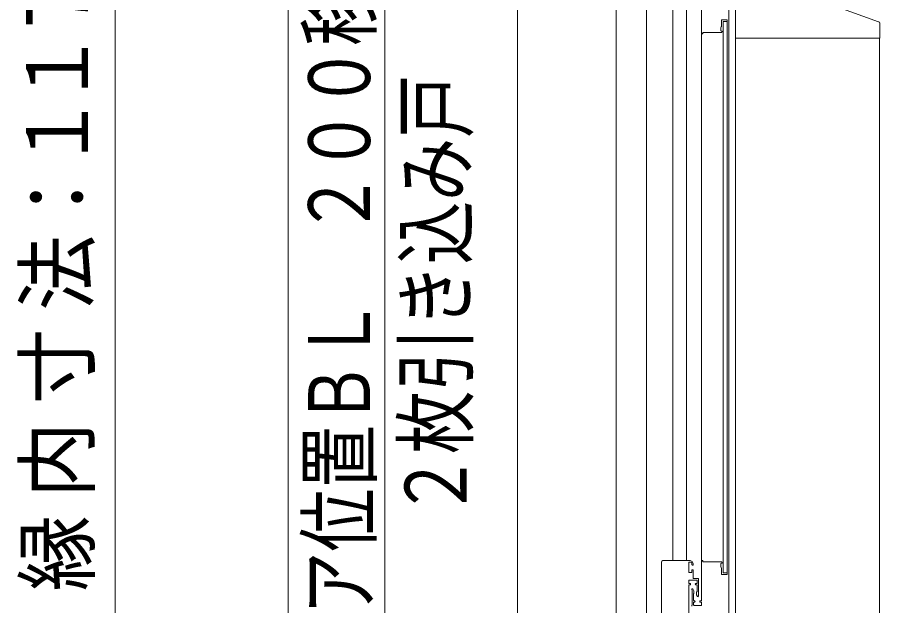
# Model space of a CAD drawing. Units: millimetres on the paper. Extents: x -305 to 305, y -152 to 152.
# Drawn here: x -252.8 to -226, y 70.54 to 88.84 of the extents above; entities that cross this region are included whole.
import ezdxf
from ezdxf.enums import TextEntityAlignment as Align

# ---------------------------------------------------------------- set-up
doc = ezdxf.new("R2010")
doc.units = ezdxf.units.MM
doc.layers.add('0-1_VIEW0001', color=7, linetype='Continuous', lineweight=9)
doc.styles.add('ＭＳ ゴシック', font='')
doc.styles.get('ＭＳ ゴシック').set_extended_font_data('MS Gothic')

msp = doc.modelspace()

# ---------------------------------------------------------------- linework, layer by layer
at = {"layer": '0-1_VIEW0001'}
for p, q in [((-237.254, 110.248), (-237.254, 49.773)), ((-234.184, 109.073), (-234.184, 53.969)), ((-233.244, 109.073), (-233.244, 52.794)), ((-232.429, 71.948), (-232.429, 108.903)), ((-231.999, 109.003), (-231.999, 71.948)), ((-249.753, 51.373), (-249.753, 108.668)), ((-244.377, 68.011), (-244.377, 92.011)), ((-241.377, 68.011), (-241.377, 92.011)), ((-231.534, 90.282), (-231.534, 70.698)), ((-230.684, 90.073), (-230.684, 69.998)), ((-227.383, 89.182), (-226.033, 88.7)), ((-230.919, 88.743), (-230.919, 88.563)), ((-230.749, 88.753), (-230.909, 88.753)), ((-230.864, 88.703), (-230.739, 88.703)), ((-230.864, 88.703), (-230.864, 71.568)), ((-230.739, 71.528), (-230.739, 88.743)), ((-230.939, 88.5), (-230.939, 88.428)), ((-230.922, 88.544), (-230.938, 88.506)), ((-225.999, 88.653), (-225.999, 88.188)), ((-231.509, 88.323), (-231.519, 88.323)), ((-231.499, 88.353), (-231.499, 88.333)), ((-230.922, 88.363), (-231.489, 88.363)), ((-230.914, 88.403), (-230.909, 88.403)), ((-230.901, 88.385), (-230.91, 88.37)), ((-230.899, 88.393), (-230.899, 88.392)), ((-230.484, 88.188), (-230.456, 88.188)), ((-230.456, 88.188), (-227.712, 88.188)), ((-227.711, 88.188), (-225.999, 88.188)), ((-232.784, 51.213), (-232.784, 71.898)), ((-232.734, 71.948), (-231.894, 71.948)), ((-232.172, 71.948), (-232.191, 71.948)), ((-231.834, 71.818), (-231.834, 71.848)), ((-231.794, 71.848), (-231.794, 71.818)), ((-231.509, 71.948), (-231.519, 71.948)), ((-231.499, 71.918), (-231.499, 71.938)), ((-230.923, 71.908), (-231.489, 71.908)), ((-230.934, 71.908), (-230.959, 71.908)), ((-230.939, 71.771), (-230.939, 71.843)), ((-230.914, 71.868), (-230.909, 71.868)), ((-230.901, 71.887), (-230.91, 71.901)), ((-230.899, 71.878), (-230.899, 71.879)), ((-231.934, 71.573), (-231.834, 71.573)), ((-231.909, 71.573), (-231.849, 71.573)), ((-231.799, 71.808), (-231.824, 71.808)), ((-231.804, 71.808), (-231.824, 71.808)), ((-230.923, 71.727), (-230.938, 71.765)), ((-230.919, 71.528), (-230.919, 71.708)), ((-230.739, 71.568), (-230.864, 71.568)), ((-230.749, 71.518), (-230.909, 71.518)), ((-231.934, 52.938), (-231.934, 71.198)), ((-231.839, 71.058), (-231.839, 71.043)), ((-231.82, 71.073), (-231.824, 71.073)), ((-231.824, 71.024), (-231.824, 70.572)), ((-231.784, 70.713), (-231.784, 70.908)), ((-231.694, 70.89), (-231.694, 70.963)), ((-231.662, 70.831), (-231.692, 70.883)), ((-231.839, 70.553), (-231.839, 70.533)), ((-231.784, 70.568), (-231.784, 70.643)), ((-231.759, 70.698), (-231.769, 70.698)), ((-231.769, 70.658), (-231.759, 70.658)), ((-231.549, 70.553), (-231.769, 70.553)), ((-231.594, 70.688), (-231.594, 70.668)), ((-231.544, 70.698), (-231.584, 70.698)), ((-231.584, 70.658), (-231.544, 70.658)), ((-231.534, 70.648), (-231.534, 70.568))]:
    msp.add_line(p, q, dxfattribs=at)
at = {"layer": '0-1_VIEW0001', "color": 5}
for p, q in [((-230.484, 52.995), (-230.484, 89.188)), ((-226.009, 52.749), (-226.009, 88.188))]:
    msp.add_line(p, q, dxfattribs=at)
at = {"layer": '0-1_VIEW0001'}
for points in [[(-225.999, 88.413), (-225.999, 88.412), (-226, 88.41), (-226, 88.409)], [(-232.784, 71.898), (-232.769, 71.933), (-232.734, 71.948)], [(-231.884, 71.898), (-231.934, 71.898), (-231.934, 71.573)], [(-231.894, 71.948), (-231.823, 71.919), (-231.794, 71.848)], [(-231.834, 71.848), (-231.849, 71.883), (-231.884, 71.898)], [(-231.824, 71.808), (-231.831, 71.811), (-231.834, 71.818)], [(-231.794, 71.818), (-231.797, 71.811), (-231.804, 71.808)], [(-231.519, 71.948), (-231.53, 71.944), (-231.534, 71.933)], [(-231.499, 71.938), (-231.502, 71.945), (-231.509, 71.948)], [(-231.489, 71.908), (-231.496, 71.911), (-231.499, 71.918)], [(-230.939, 71.843), (-230.932, 71.861), (-230.914, 71.868)], [(-230.91, 71.901), (-230.915, 71.906), (-230.923, 71.908)], [(-230.909, 71.868), (-230.902, 71.871), (-230.899, 71.878)], [(-230.899, 71.879), (-230.9, 71.883), (-230.901, 71.887)], [(-231.834, 71.573), (-231.834, 71.658), (-231.794, 71.658), (-231.794, 71.388), (-231.634, 71.388), (-231.634, 70.838)], [(-230.938, 71.765), (-230.939, 71.768), (-230.939, 71.771)], [(-230.919, 71.708), (-230.92, 71.718), (-230.923, 71.727)], [(-231.709, 71.238), (-231.674, 71.238), (-231.674, 71.343), (-231.934, 71.343), (-231.934, 71.238), (-231.874, 71.238), (-231.874, 71.198), (-231.934, 71.198)], [(-230.909, 71.518), (-230.916, 71.521), (-230.919, 71.528)], [(-230.739, 71.528), (-230.742, 71.521), (-230.749, 71.518)], [(-231.824, 71.073), (-231.835, 71.069), (-231.839, 71.058)], [(-231.839, 71.043), (-231.837, 71.037), (-231.832, 71.033), (-231.826, 71.03), (-231.824, 71.024)], [(-231.807, 71.066), (-231.813, 71.071), (-231.82, 71.073)], [(-231.774, 70.93), (-231.774, 71.008), (-231.807, 71.066)], [(-231.709, 71.198), (-231.729, 71.218), (-231.709, 71.238)], [(-231.674, 70.983), (-231.674, 71.198), (-231.709, 71.198)], [(-231.784, 70.908), (-231.783, 70.914), (-231.779, 70.919), (-231.775, 70.924), (-231.774, 70.93)], [(-231.694, 70.963), (-231.691, 70.97), (-231.684, 70.973), (-231.677, 70.976), (-231.674, 70.983)], [(-231.692, 70.883), (-231.694, 70.886), (-231.694, 70.89)], [(-231.634, 70.838), (-231.645, 70.824), (-231.662, 70.831)], [(-231.832, 70.563), (-231.837, 70.559), (-231.839, 70.553)], [(-231.824, 70.572), (-231.826, 70.566), (-231.832, 70.563)], [(-231.769, 70.698), (-231.78, 70.702), (-231.784, 70.713)], [(-231.784, 70.643), (-231.78, 70.654), (-231.769, 70.658)], [(-231.769, 70.553), (-231.78, 70.557), (-231.784, 70.568)], [(-231.759, 70.658), (-231.739, 70.678), (-231.759, 70.698)], [(-231.584, 70.698), (-231.591, 70.695), (-231.594, 70.688)], [(-231.594, 70.668), (-231.591, 70.661), (-231.584, 70.658)], [(-231.534, 70.568), (-231.538, 70.557), (-231.549, 70.553)], [(-231.534, 70.708), (-231.537, 70.701), (-231.544, 70.698)], [(-231.544, 70.658), (-231.537, 70.655), (-231.534, 70.648)]]:
    msp.add_lwpolyline(points, dxfattribs=at)
for centre, radius, start, end in [((-230.909, 88.743), 0.01, 90, 180), ((-230.749, 88.743), 0.01, 0, 90), ((-226.049, 88.653), 0.05, 0, 70.3462), ((-230.924, 88.5), 0.015, 158.1986, 180), ((-230.969, 88.563), 0.05, 338.1986, 0), ((-231.519, 88.338), 0.015, 180, 270), ((-231.509, 88.333), 0.01, 270, 0), ((-231.489, 88.353), 0.01, 90, 180), ((-230.914, 88.428), 0.025, 180, 270), ((-230.922, 88.378), 0.015, 270, 329.0362), ((-230.909, 88.393), 0.01, 0, 90), ((-230.914, 88.392), 0.015, 329.0362, 0)]:
    msp.add_arc(centre, radius, start, end, dxfattribs=at)

# ---------------------------------------------------------------- texts
at = {"layer": '0-1_VIEW0001', "style": 'ＭＳ ゴシック'}
for s, width, p in [('ドア位置ＢＬ\u3000２００移動', 0.75, (-241.258, 68.296)), ('７', 0.9, (-250.019, 88.053)), ('１', 0.9, (-250.019, 86.065)), ('２枚引き込み戸', 0.75, (-238.26, 73.296)), ('１', 0.9, (-250.019, 84.077)), ('法：', 0.9, (-250.019, 79.715)), ('寸', 0.9, (-250.019, 76.807)), ('内', 0.9, (-250.019, 73.899)), ('縁', 0.9, (-250.019, 70.991))]:
    msp.add_text(s, height=1.921, rotation=90, dxfattribs=dict(at, width=width)).set_placement(p, align=Align.BOTTOM_LEFT)

doc.saveas('drawing.dxf')
